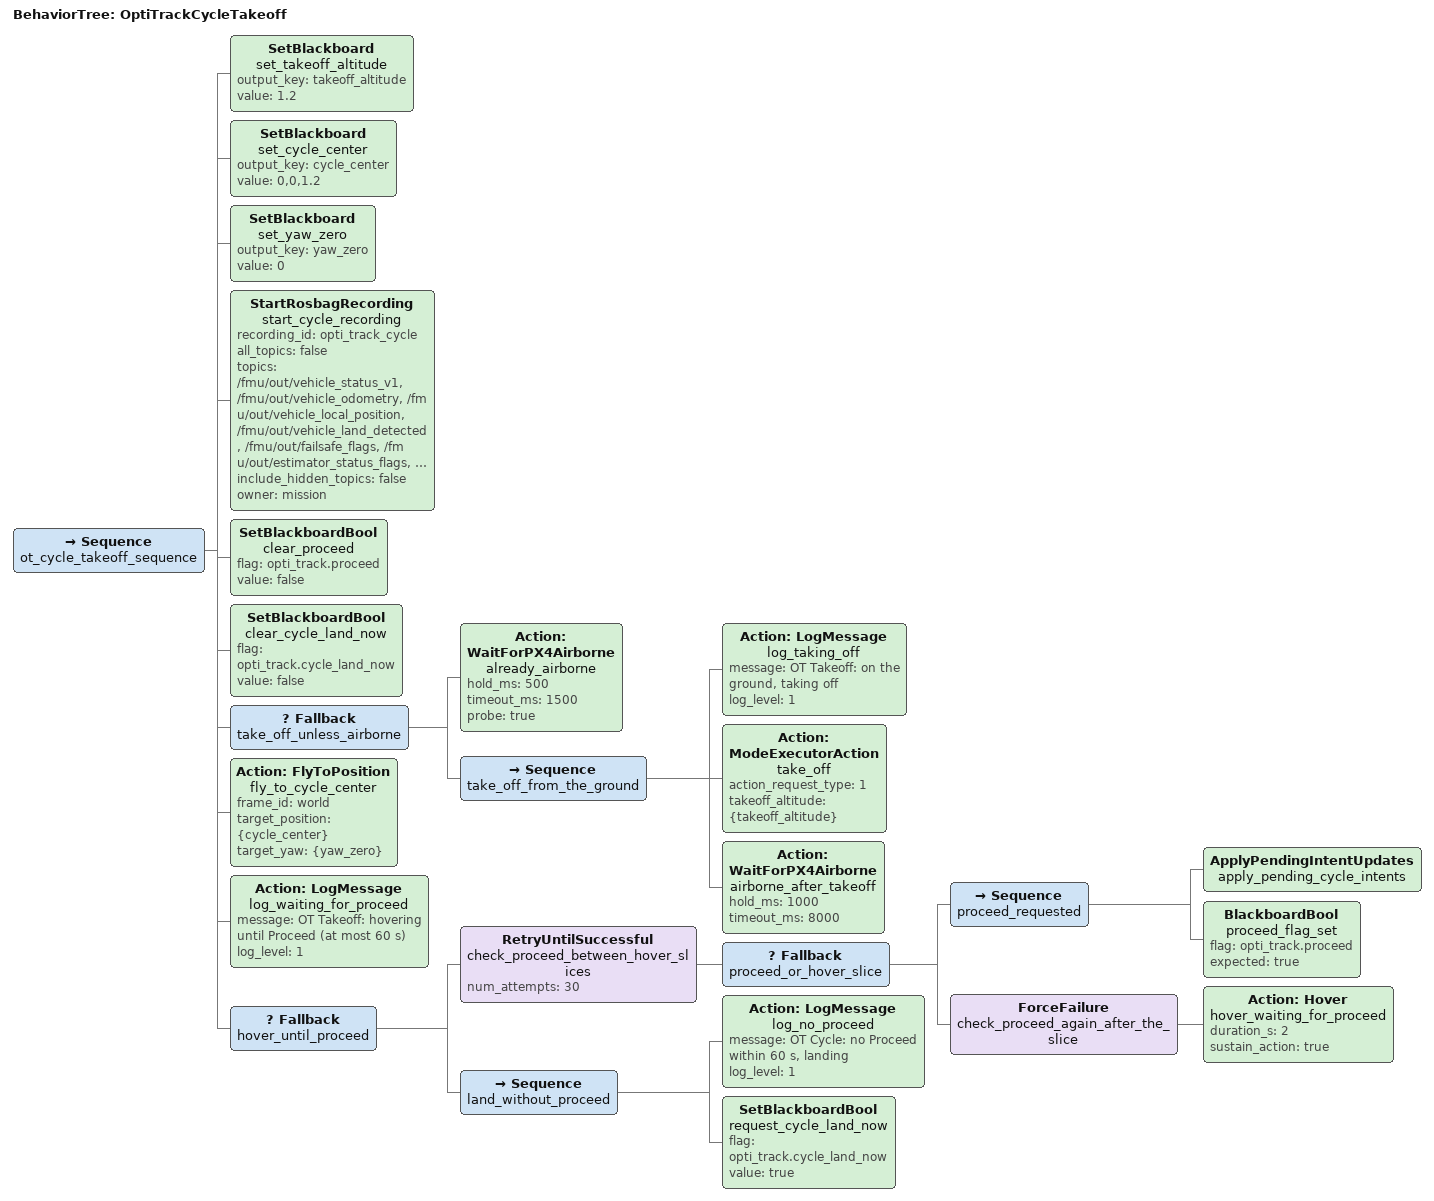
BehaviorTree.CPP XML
<root BTCPP_format="4" main_tree_to_execute="OptiTrackCycleTakeoff">
    <BehaviorTree ID="OptiTrackCycleTakeoff">
        <Sequence name="ot_cycle_takeoff_sequence">

            <!-- Geometry: world frame (metres), yaw in radians. Adapt to the
                 cage here. -->
            <SetBlackboard name="set_takeoff_altitude" output_key="takeoff_altitude" value="1.2"/>
            <SetBlackboard name="set_cycle_center" output_key="cycle_center" value="0,0,1.2"/>
            <SetBlackboard name="set_yaw_zero" output_key="yaw_zero" value="0"/>

            <StartRosbagRecording
                name="start_cycle_recording"
                recording_id="opti_track_cycle"
                all_topics="false"
                topics="/fmu/out/vehicle_status_v1,
                        /fmu/out/vehicle_odometry,
                        /fmu/out/vehicle_local_position,
                        /fmu/out/vehicle_land_detected,
                        /fmu/out/failsafe_flags,
                        /fmu/out/estimator_status_flags,
                        /fmu/out/timesync_status,
                        /fmu/out/manual_control_setpoint,
                        /fmu/out/vehicle_command_ack,
                        /fmu/in/vehicle_command,
                        /fmu/in/vehicle_command_mode_executor,
                        /fmu/in/trajectory_setpoint,
                        /fmu/in/config_overrides_request,
                        /fmu/in/mode_completed,
                        /fmu/in/vehicle_visual_odometry,
                        /opti_track/pose_relay/health,
                        /control/maneuver_controller/reference,
                        /control/maneuver_controller/reference_mode,
                        /control/maneuver_controller/current_maneuver,
                        /control/maneuver_controller/maneuver_queue,
                        /control/trajectory_generator/trajectory_path,
                        /mission/mission_executor/maneuver_reference_client/reference_mode,
                        /mission/status,
                        /mission/modes/ot_cycle_takeoff/status,
                        /mission/modes/ot_cycle_shuttle/status,
                        /mission/modes/ot_cycle_land/status,
                        /tf,
                        /tf_static,
                        /rosout"
                include_hidden_topics="false"
                owner="mission"
            />

            <!-- Start every run from cleared flags. A Proceed the operator
                 sends during the takeoff stays queued and applies below. -->
            <SetBlackboardBool name="clear_proceed" flag="opti_track.proceed" value="false"/>
            <SetBlackboardBool name="clear_cycle_land_now" flag="opti_track.cycle_land_now" value="false"/>

            <Fallback name="take_off_unless_airborne">
                <Action
                    ID="WaitForPX4Airborne"
                    name="already_airborne"
                    hold_ms="500"
                    timeout_ms="1500"
                    probe="true"
                />
                <Sequence name="take_off_from_the_ground">
                    <Action
                        ID="LogMessage"
                        name="log_taking_off"
                        message="OT Takeoff: on the ground, taking off"
                        log_level="1"
                    />
                    <Action
                        ID="ModeExecutorAction"
                        name="take_off"
                        action_request_type="1"
                        takeoff_altitude="{takeoff_altitude}"
                    />
                    <Action
                        ID="WaitForPX4Airborne"
                        name="airborne_after_takeoff"
                        hold_ms="1000"
                        timeout_ms="8000"
                    />
                </Sequence>
            </Fallback>

            <Action
                ID="FlyToPosition"
                name="fly_to_cycle_center"
                frame_id="world"
                target_position="{cycle_center}"
                target_yaw="{yaw_zero}"
            />

            <Action
                ID="LogMessage"
                name="log_waiting_for_proceed"
                message="OT Takeoff: hovering until Proceed (at most 60 s)"
                log_level="1"
            />

            <Fallback name="hover_until_proceed">
                <RetryUntilSuccessful name="check_proceed_between_hover_slices" num_attempts="30">
                    <Fallback name="proceed_or_hover_slice">
                        <Sequence name="proceed_requested">
                            <ApplyPendingIntentUpdates name="apply_pending_cycle_intents"/>
                            <BlackboardBool name="proceed_flag_set" flag="opti_track.proceed" expected="true"/>
                        </Sequence>
                        <ForceFailure name="check_proceed_again_after_the_slice">
                            <Action
                                ID="Hover"
                                name="hover_waiting_for_proceed"
                                duration_s="2"
                                sustain_action="true"
                            />
                        </ForceFailure>
                    </Fallback>
                </RetryUntilSuccessful>
                <Sequence name="land_without_proceed">
                    <Action
                        ID="LogMessage"
                        name="log_no_proceed"
                        message="OT Cycle: no Proceed within 60 s, landing"
                        log_level="1"
                    />
                    <SetBlackboardBool name="request_cycle_land_now" flag="opti_track.cycle_land_now" value="true"/>
                </Sequence>
            </Fallback>

        </Sequence>
    </BehaviorTree>
</root>
